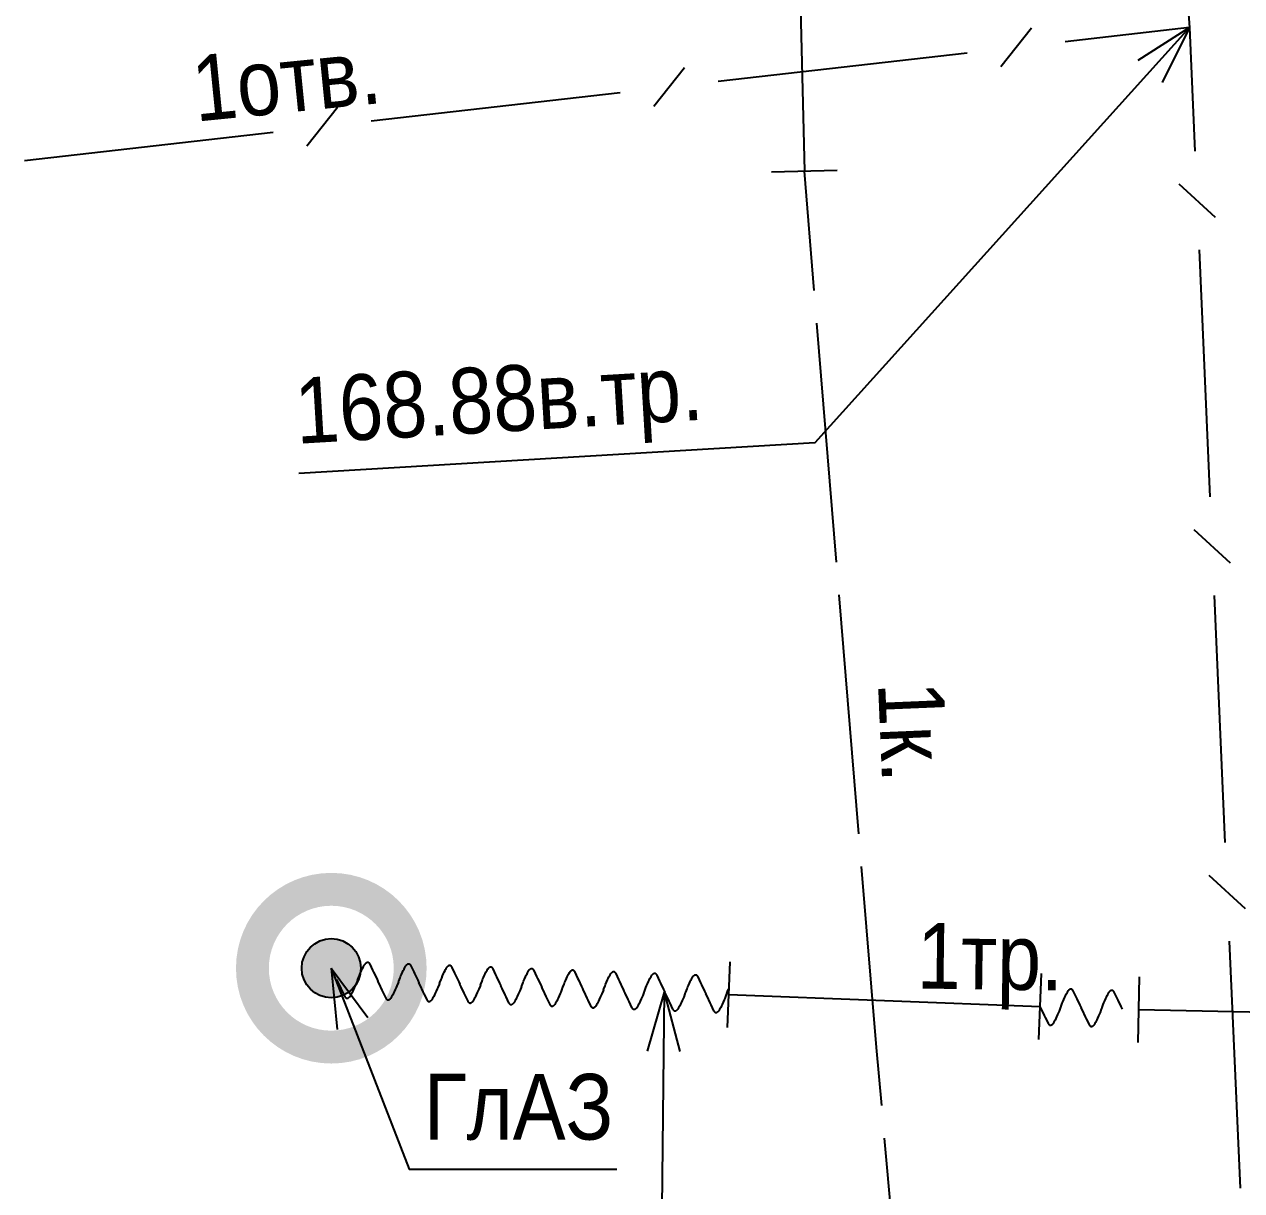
# Model space of a CAD drawing. Header units: metres. Extents: x -3947 to -3704, y 4976 to 6609.
# Drawn here: x -3910.47 to -3891.95, y 6360.59 to 6378.33 of the extents above; entities that cross this region are included whole.
import ezdxf
from ezdxf.enums import TextEntityAlignment as Align

# ---------------------------------------------------------------- set-up
doc = ezdxf.new("R2010")
doc.units = ezdxf.units.M
doc.header["$MEASUREMENT"] = 0
for name, color, linetype, lineweight in [('Кабель защиты', 7, 'Continuous', 25), ('Кабель связи', 7, 'Continuous', 25), ('Кабель электрический', 7, 'Continuous', 25)]:
    doc.layers.add(name, color=color, linetype=linetype, lineweight=lineweight)
doc.styles.add('Style-RUSSIAN_1251', font='RUSSIAN_1251.shx')
doc.styles.add('Style-RUSSIAN_1251 I 0.00000', font='RUSSIAN_1251.shx')

msp = doc.modelspace()

# ---------------------------------------------------------------- hatches: boundary and pattern name
at = {"layer": 'Кабель защиты', "linetype": 'Continuous'}
h = msp.add_hatch(color=256, dxfattribs=at)
edge = h.paths.add_edge_path()
edge.add_arc((-3905.8, 6363.972), 1.45, 0, 360)
edge = h.paths.add_edge_path(flags=16)
edge.add_arc((-3905.8, 6363.972), 0.95, 0, 360)
h = msp.add_hatch(color=256, dxfattribs=at)
edge = h.paths.add_edge_path()
edge.add_arc((-3905.8, 6363.972), 0.45, 0, 360)

# ---------------------------------------------------------------- linework, layer by layer
for p, q in [((-3905.8, 6363.972), (-3905.709, 6363.042)), ((-3905.8, 6363.972), (-3905.243, 6363.222)), ((-3899.773, 6363.07), (-3899.735, 6364.07)), ((-3895.036, 6362.89), (-3894.998, 6363.89)), ((-3893.527, 6362.843), (-3893.507, 6363.843)), ((-3900.737, 6363.608), (-3900.996, 6362.71)), ((-3900.737, 6363.608), (-3900.496, 6362.705))]:
    msp.add_line(p, q, dxfattribs=at)
at = {"layer": 'Кабель защиты', "linetype": 'Continuous', "flags": 128}
for points in [[(-3905.8, 6363.972), (-3904.618, 6360.915), (-3901.456, 6360.915)], [(-3905.403, 6363.787), (-3905.397, 6363.801), (-3905.377, 6363.849), (-3905.369, 6363.87), (-3905.355, 6363.902), (-3905.34, 6363.936), (-3905.329, 6363.96), (-3905.317, 6363.983), (-3905.309, 6363.999), (-3905.299, 6364.016), (-3905.293, 6364.025), (-3905.287, 6364.034), (-3905.282, 6364.041), (-3905.28, 6364.043), (-3905.277, 6364.046), (-3905.273, 6364.051), (-3905.27, 6364.054), (-3905.267, 6364.056), (-3905.264, 6364.058), (-3905.262, 6364.06), (-3905.258, 6364.062), (-3905.256, 6364.063), (-3905.255, 6364.064), (-3905.253, 6364.064), (-3905.251, 6364.065), (-3905.25, 6364.065), (-3905.248, 6364.065), (-3905.246, 6364.065), (-3905.244, 6364.065), (-3905.243, 6364.065), (-3905.242, 6364.065), (-3905.241, 6364.065), (-3905.24, 6364.064), (-3905.239, 6364.064), (-3905.238, 6364.063), (-3905.236, 6364.062), (-3905.234, 6364.061), (-3905.233, 6364.06), (-3905.232, 6364.06), (-3905.231, 6364.059), (-3905.23, 6364.057), (-3905.229, 6364.056), (-3905.228, 6364.055), (-3905.226, 6364.053), (-3905.224, 6364.051), (-3905.222, 6364.048), (-3905.22, 6364.044), (-3905.218, 6364.04), (-3905.214, 6364.033), (-3905.171, 6363.943), (-3905.157, 6363.913), (-3905.109, 6363.814), (-3905.091, 6363.775)], [(-3904.779, 6363.763), (-3904.773, 6363.777), (-3904.754, 6363.825), (-3904.745, 6363.846), (-3904.732, 6363.878), (-3904.716, 6363.913), (-3904.705, 6363.936), (-3904.694, 6363.959), (-3904.685, 6363.975), (-3904.675, 6363.992), (-3904.669, 6364.001), (-3904.664, 6364.01), (-3904.658, 6364.017), (-3904.656, 6364.019), (-3904.654, 6364.022), (-3904.649, 6364.027), (-3904.646, 6364.03), (-3904.644, 6364.032), (-3904.641, 6364.034), (-3904.638, 6364.036), (-3904.635, 6364.038), (-3904.633, 6364.039), (-3904.631, 6364.04), (-3904.63, 6364.04), (-3904.628, 6364.041), (-3904.627, 6364.041), (-3904.624, 6364.041), (-3904.623, 6364.041), (-3904.621, 6364.041), (-3904.62, 6364.041), (-3904.619, 6364.041), (-3904.618, 6364.041), (-3904.617, 6364.04), (-3904.615, 6364.04), (-3904.614, 6364.039), (-3904.613, 6364.038), (-3904.611, 6364.037), (-3904.609, 6364.036), (-3904.609, 6364.036), (-3904.607, 6364.035), (-3904.606, 6364.033), (-3904.605, 6364.032), (-3904.604, 6364.031), (-3904.602, 6364.029), (-3904.601, 6364.027), (-3904.599, 6364.024), (-3904.596, 6364.02), (-3904.595, 6364.016), (-3904.591, 6364.009), (-3904.547, 6363.919), (-3904.533, 6363.889), (-3904.486, 6363.79), (-3904.467, 6363.751)], [(-3904.156, 6363.739), (-3904.15, 6363.753), (-3904.13, 6363.801), (-3904.121, 6363.822), (-3904.108, 6363.854), (-3904.092, 6363.889), (-3904.081, 6363.912), (-3904.07, 6363.935), (-3904.061, 6363.951), (-3904.052, 6363.968), (-3904.046, 6363.977), (-3904.04, 6363.986), (-3904.035, 6363.993), (-3904.033, 6363.995), (-3904.03, 6363.998), (-3904.026, 6364.003), (-3904.022, 6364.006), (-3904.02, 6364.008), (-3904.017, 6364.01), (-3904.015, 6364.012), (-3904.011, 6364.014), (-3904.009, 6364.015), (-3904.008, 6364.016), (-3904.006, 6364.016), (-3904.004, 6364.017), (-3904.003, 6364.017), (-3904.001, 6364.017), (-3903.999, 6364.017), (-3903.997, 6364.017), (-3903.996, 6364.017), (-3903.995, 6364.017), (-3903.994, 6364.017), (-3903.993, 6364.016), (-3903.992, 6364.016), (-3903.99, 6364.015), (-3903.989, 6364.014), (-3903.987, 6364.013), (-3903.986, 6364.012), (-3903.985, 6364.012), (-3903.984, 6364.011), (-3903.983, 6364.009), (-3903.982, 6364.008), (-3903.981, 6364.007), (-3903.979, 6364.005), (-3903.977, 6364.003), (-3903.975, 6364), (-3903.973, 6363.996), (-3903.971, 6363.992), (-3903.967, 6363.985), (-3903.924, 6363.895), (-3903.91, 6363.865), (-3903.862, 6363.766), (-3903.844, 6363.727)], [(-3903.532, 6363.715), (-3903.526, 6363.73), (-3903.507, 6363.777), (-3903.498, 6363.798), (-3903.484, 6363.83), (-3903.469, 6363.865), (-3903.458, 6363.888), (-3903.447, 6363.911), (-3903.438, 6363.927), (-3903.428, 6363.944), (-3903.422, 6363.954), (-3903.417, 6363.962), (-3903.411, 6363.969), (-3903.409, 6363.971), (-3903.407, 6363.974), (-3903.402, 6363.979), (-3903.399, 6363.982), (-3903.397, 6363.984), (-3903.394, 6363.986), (-3903.391, 6363.988), (-3903.388, 6363.99), (-3903.385, 6363.991), (-3903.384, 6363.992), (-3903.382, 6363.992), (-3903.381, 6363.993), (-3903.379, 6363.993), (-3903.377, 6363.993), (-3903.376, 6363.993), (-3903.374, 6363.993), (-3903.373, 6363.993), (-3903.372, 6363.993), (-3903.371, 6363.993), (-3903.369, 6363.992), (-3903.368, 6363.992), (-3903.367, 6363.991), (-3903.365, 6363.99), (-3903.364, 6363.989), (-3903.362, 6363.988), (-3903.362, 6363.988), (-3903.36, 6363.987), (-3903.359, 6363.985), (-3903.358, 6363.984), (-3903.357, 6363.983), (-3903.355, 6363.981), (-3903.354, 6363.979), (-3903.352, 6363.976), (-3903.349, 6363.972), (-3903.347, 6363.968), (-3903.344, 6363.961), (-3903.3, 6363.871), (-3903.286, 6363.841), (-3903.239, 6363.742), (-3903.22, 6363.703)], [(-3902.908, 6363.691), (-3902.903, 6363.706), (-3902.883, 6363.753), (-3902.874, 6363.774), (-3902.861, 6363.806), (-3902.845, 6363.841), (-3902.834, 6363.864), (-3902.823, 6363.887), (-3902.814, 6363.903), (-3902.805, 6363.92), (-3902.799, 6363.93), (-3902.793, 6363.938), (-3902.788, 6363.945), (-3902.785, 6363.948), (-3902.783, 6363.95), (-3902.778, 6363.955), (-3902.775, 6363.958), (-3902.773, 6363.96), (-3902.77, 6363.962), (-3902.768, 6363.964), (-3902.764, 6363.966), (-3902.762, 6363.967), (-3902.76, 6363.968), (-3902.759, 6363.968), (-3902.757, 6363.969), (-3902.756, 6363.969), (-3902.754, 6363.969), (-3902.752, 6363.969), (-3902.75, 6363.969), (-3902.749, 6363.969), (-3902.748, 6363.969), (-3902.747, 6363.969), (-3902.746, 6363.968), (-3902.745, 6363.968), (-3902.743, 6363.967), (-3902.742, 6363.966), (-3902.74, 6363.965), (-3902.739, 6363.964), (-3902.738, 6363.964), (-3902.737, 6363.963), (-3902.736, 6363.961), (-3902.735, 6363.96), (-3902.734, 6363.959), (-3902.732, 6363.957), (-3902.73, 6363.955), (-3902.728, 6363.952), (-3902.726, 6363.948), (-3902.724, 6363.944), (-3902.72, 6363.937), (-3902.677, 6363.847), (-3902.663, 6363.817), (-3902.615, 6363.718), (-3902.597, 6363.679)], [(-3902.285, 6363.667), (-3902.279, 6363.682), (-3902.26, 6363.729), (-3902.251, 6363.75), (-3902.237, 6363.782), (-3902.222, 6363.817), (-3902.211, 6363.84), (-3902.2, 6363.863), (-3902.191, 6363.879), (-3902.181, 6363.896), (-3902.175, 6363.906), (-3902.169, 6363.914), (-3902.164, 6363.921), (-3902.162, 6363.924), (-3902.159, 6363.926), (-3902.155, 6363.931), (-3902.152, 6363.934), (-3902.149, 6363.936), (-3902.147, 6363.938), (-3902.144, 6363.94), (-3902.141, 6363.942), (-3902.138, 6363.943), (-3902.137, 6363.944), (-3902.135, 6363.944), (-3902.134, 6363.945), (-3902.132, 6363.945), (-3902.13, 6363.945), (-3902.129, 6363.945), (-3902.127, 6363.945), (-3902.126, 6363.945), (-3902.125, 6363.945), (-3902.124, 6363.945), (-3902.122, 6363.944), (-3902.121, 6363.944), (-3902.12, 6363.943), (-3902.118, 6363.942), (-3902.117, 6363.941), (-3902.115, 6363.94), (-3902.114, 6363.94), (-3902.113, 6363.939), (-3902.112, 6363.937), (-3902.111, 6363.936), (-3902.11, 6363.935), (-3902.108, 6363.933), (-3902.107, 6363.931), (-3902.105, 6363.928), (-3902.102, 6363.924), (-3902.1, 6363.92), (-3902.097, 6363.913), (-3902.053, 6363.823), (-3902.039, 6363.793), (-3901.992, 6363.694), (-3901.973, 6363.655)], [(-3901.661, 6363.643), (-3901.656, 6363.658), (-3901.636, 6363.705), (-3901.627, 6363.726), (-3901.614, 6363.758), (-3901.598, 6363.793), (-3901.587, 6363.816), (-3901.576, 6363.839), (-3901.567, 6363.855), (-3901.558, 6363.872), (-3901.552, 6363.882), (-3901.546, 6363.89), (-3901.541, 6363.897), (-3901.538, 6363.9), (-3901.536, 6363.902), (-3901.531, 6363.907), (-3901.528, 6363.91), (-3901.526, 6363.912), (-3901.523, 6363.914), (-3901.521, 6363.916), (-3901.517, 6363.918), (-3901.515, 6363.919), (-3901.513, 6363.92), (-3901.512, 6363.92), (-3901.51, 6363.921), (-3901.509, 6363.921), (-3901.507, 6363.921), (-3901.505, 6363.921), (-3901.503, 6363.921), (-3901.502, 6363.921), (-3901.501, 6363.921), (-3901.5, 6363.921), (-3901.499, 6363.92), (-3901.498, 6363.92), (-3901.496, 6363.919), (-3901.495, 6363.918), (-3901.493, 6363.917), (-3901.492, 6363.916), (-3901.491, 6363.916), (-3901.49, 6363.915), (-3901.488, 6363.913), (-3901.487, 6363.912), (-3901.486, 6363.911), (-3901.484, 6363.909), (-3901.483, 6363.907), (-3901.481, 6363.904), (-3901.479, 6363.9), (-3901.477, 6363.896), (-3901.473, 6363.889), (-3901.43, 6363.799), (-3901.416, 6363.769), (-3901.368, 6363.67), (-3901.35, 6363.631)], [(-3905.403, 6363.787), (-3905.408, 6363.773), (-3905.428, 6363.726), (-3905.437, 6363.705), (-3905.45, 6363.673), (-3905.466, 6363.638), (-3905.477, 6363.615), (-3905.488, 6363.592), (-3905.497, 6363.576), (-3905.506, 6363.559), (-3905.513, 6363.549), (-3905.518, 6363.541), (-3905.523, 6363.534), (-3905.526, 6363.531), (-3905.528, 6363.528), (-3905.533, 6363.524), (-3905.536, 6363.521), (-3905.538, 6363.519), (-3905.541, 6363.516), (-3905.544, 6363.515), (-3905.547, 6363.513), (-3905.549, 6363.512), (-3905.551, 6363.511), (-3905.552, 6363.51), (-3905.554, 6363.51), (-3905.555, 6363.51), (-3905.557, 6363.509), (-3905.559, 6363.509), (-3905.561, 6363.51), (-3905.562, 6363.51), (-3905.563, 6363.51), (-3905.564, 6363.51), (-3905.565, 6363.511), (-3905.566, 6363.511), (-3905.568, 6363.512), (-3905.569, 6363.512), (-3905.571, 6363.514), (-3905.572, 6363.514), (-3905.573, 6363.515), (-3905.574, 6363.516), (-3905.576, 6363.517), (-3905.577, 6363.519), (-3905.578, 6363.52), (-3905.58, 6363.522), (-3905.581, 6363.524), (-3905.583, 6363.527), (-3905.585, 6363.531), (-3905.587, 6363.535), (-3905.591, 6363.542), (-3905.634, 6363.632), (-3905.649, 6363.662), (-3905.696, 6363.761), (-3905.714, 6363.799)], [(-3904.779, 6363.763), (-3904.785, 6363.749), (-3904.804, 6363.702), (-3904.813, 6363.681), (-3904.827, 6363.649), (-3904.842, 6363.614), (-3904.853, 6363.591), (-3904.864, 6363.568), (-3904.873, 6363.552), (-3904.883, 6363.535), (-3904.889, 6363.525), (-3904.895, 6363.517), (-3904.9, 6363.51), (-3904.902, 6363.507), (-3904.905, 6363.504), (-3904.909, 6363.5), (-3904.912, 6363.497), (-3904.915, 6363.495), (-3904.917, 6363.493), (-3904.92, 6363.491), (-3904.923, 6363.489), (-3904.926, 6363.488), (-3904.927, 6363.487), (-3904.929, 6363.486), (-3904.93, 6363.486), (-3904.932, 6363.486), (-3904.934, 6363.486), (-3904.936, 6363.485), (-3904.938, 6363.486), (-3904.938, 6363.486), (-3904.94, 6363.486), (-3904.941, 6363.486), (-3904.942, 6363.487), (-3904.943, 6363.487), (-3904.944, 6363.488), (-3904.946, 6363.488), (-3904.948, 6363.49), (-3904.949, 6363.49), (-3904.95, 6363.491), (-3904.951, 6363.492), (-3904.952, 6363.493), (-3904.953, 6363.495), (-3904.954, 6363.496), (-3904.956, 6363.498), (-3904.957, 6363.5), (-3904.959, 6363.503), (-3904.962, 6363.507), (-3904.964, 6363.511), (-3904.967, 6363.518), (-3905.011, 6363.608), (-3905.025, 6363.638), (-3905.072, 6363.737), (-3905.091, 6363.775)], [(-3904.156, 6363.739), (-3904.161, 6363.725), (-3904.181, 6363.678), (-3904.19, 6363.657), (-3904.203, 6363.625), (-3904.219, 6363.59), (-3904.23, 6363.567), (-3904.241, 6363.544), (-3904.25, 6363.528), (-3904.259, 6363.511), (-3904.265, 6363.501), (-3904.271, 6363.493), (-3904.276, 6363.486), (-3904.279, 6363.483), (-3904.281, 6363.481), (-3904.286, 6363.476), (-3904.289, 6363.473), (-3904.291, 6363.471), (-3904.294, 6363.469), (-3904.296, 6363.467), (-3904.3, 6363.465), (-3904.302, 6363.464), (-3904.304, 6363.463), (-3904.305, 6363.462), (-3904.307, 6363.462), (-3904.308, 6363.462), (-3904.31, 6363.462), (-3904.312, 6363.461), (-3904.314, 6363.462), (-3904.315, 6363.462), (-3904.316, 6363.462), (-3904.317, 6363.462), (-3904.318, 6363.463), (-3904.319, 6363.463), (-3904.321, 6363.464), (-3904.322, 6363.464), (-3904.324, 6363.466), (-3904.325, 6363.467), (-3904.326, 6363.467), (-3904.327, 6363.468), (-3904.329, 6363.469), (-3904.33, 6363.471), (-3904.331, 6363.472), (-3904.333, 6363.474), (-3904.334, 6363.476), (-3904.336, 6363.479), (-3904.338, 6363.483), (-3904.34, 6363.487), (-3904.344, 6363.494), (-3904.387, 6363.584), (-3904.401, 6363.614), (-3904.449, 6363.713), (-3904.467, 6363.751)], [(-3903.532, 6363.715), (-3903.538, 6363.701), (-3903.557, 6363.654), (-3903.566, 6363.633), (-3903.58, 6363.601), (-3903.595, 6363.566), (-3903.606, 6363.543), (-3903.617, 6363.52), (-3903.626, 6363.504), (-3903.636, 6363.487), (-3903.642, 6363.477), (-3903.648, 6363.469), (-3903.653, 6363.462), (-3903.655, 6363.459), (-3903.658, 6363.457), (-3903.662, 6363.452), (-3903.665, 6363.449), (-3903.668, 6363.447), (-3903.67, 6363.445), (-3903.673, 6363.443), (-3903.676, 6363.441), (-3903.679, 6363.44), (-3903.68, 6363.439), (-3903.682, 6363.438), (-3903.683, 6363.438), (-3903.685, 6363.438), (-3903.687, 6363.438), (-3903.688, 6363.437), (-3903.69, 6363.438), (-3903.691, 6363.438), (-3903.692, 6363.438), (-3903.693, 6363.438), (-3903.695, 6363.439), (-3903.696, 6363.439), (-3903.697, 6363.44), (-3903.699, 6363.44), (-3903.7, 6363.442), (-3903.702, 6363.443), (-3903.703, 6363.443), (-3903.704, 6363.444), (-3903.705, 6363.445), (-3903.706, 6363.447), (-3903.707, 6363.448), (-3903.709, 6363.45), (-3903.71, 6363.452), (-3903.712, 6363.455), (-3903.715, 6363.459), (-3903.717, 6363.463), (-3903.72, 6363.47), (-3903.764, 6363.56), (-3903.778, 6363.59), (-3903.825, 6363.689), (-3903.844, 6363.727)], [(-3901.038, 6363.619), (-3901.032, 6363.634), (-3901.013, 6363.681), (-3901.004, 6363.702), (-3900.99, 6363.734), (-3900.975, 6363.769), (-3900.964, 6363.792), (-3900.953, 6363.815), (-3900.944, 6363.831), (-3900.934, 6363.848), (-3900.928, 6363.858), (-3900.922, 6363.866), (-3900.917, 6363.873), (-3900.915, 6363.876), (-3900.912, 6363.878), (-3900.908, 6363.883), (-3900.905, 6363.886), (-3900.902, 6363.888), (-3900.9, 6363.89), (-3900.897, 6363.892), (-3900.894, 6363.894), (-3900.891, 6363.895), (-3900.89, 6363.896), (-3900.888, 6363.896), (-3900.887, 6363.897), (-3900.885, 6363.897), (-3900.883, 6363.897), (-3900.881, 6363.897), (-3900.879, 6363.897), (-3900.879, 6363.897), (-3900.877, 6363.897), (-3900.876, 6363.897), (-3900.875, 6363.896), (-3900.874, 6363.896), (-3900.873, 6363.895), (-3900.871, 6363.894), (-3900.869, 6363.893), (-3900.868, 6363.892), (-3900.867, 6363.892), (-3900.866, 6363.891), (-3900.865, 6363.889), (-3900.864, 6363.888), (-3900.863, 6363.887), (-3900.861, 6363.885), (-3900.86, 6363.883), (-3900.858, 6363.88), (-3900.855, 6363.876), (-3900.853, 6363.872), (-3900.85, 6363.865), (-3900.806, 6363.775), (-3900.792, 6363.745), (-3900.745, 6363.646), (-3900.726, 6363.608)], [(-3900.414, 6363.596), (-3900.409, 6363.61), (-3900.389, 6363.657), (-3900.38, 6363.678), (-3900.367, 6363.71), (-3900.351, 6363.745), (-3900.34, 6363.768), (-3900.329, 6363.791), (-3900.32, 6363.807), (-3900.311, 6363.824), (-3900.304, 6363.834), (-3900.299, 6363.842), (-3900.294, 6363.849), (-3900.291, 6363.852), (-3900.289, 6363.854), (-3900.284, 6363.859), (-3900.281, 6363.862), (-3900.279, 6363.864), (-3900.276, 6363.866), (-3900.273, 6363.868), (-3900.27, 6363.87), (-3900.268, 6363.871), (-3900.266, 6363.872), (-3900.265, 6363.872), (-3900.263, 6363.873), (-3900.262, 6363.873), (-3900.26, 6363.873), (-3900.258, 6363.873), (-3900.256, 6363.873), (-3900.255, 6363.873), (-3900.254, 6363.873), (-3900.253, 6363.873), (-3900.252, 6363.872), (-3900.251, 6363.872), (-3900.249, 6363.871), (-3900.248, 6363.87), (-3900.246, 6363.869), (-3900.245, 6363.868), (-3900.244, 6363.868), (-3900.243, 6363.867), (-3900.241, 6363.865), (-3900.24, 6363.864), (-3900.239, 6363.863), (-3900.237, 6363.861), (-3900.236, 6363.859), (-3900.234, 6363.856), (-3900.232, 6363.852), (-3900.23, 6363.848), (-3900.226, 6363.841), (-3900.183, 6363.751), (-3900.168, 6363.721), (-3900.121, 6363.622), (-3900.103, 6363.584)], [(-3900.737, 6363.608), (-3900.785, 6358.918), (-3904.966, 6358.918)], [(-3902.908, 6363.691), (-3902.914, 6363.677), (-3902.934, 6363.63), (-3902.943, 6363.609), (-3902.956, 6363.577), (-3902.972, 6363.542), (-3902.983, 6363.519), (-3902.994, 6363.496), (-3903.003, 6363.48), (-3903.012, 6363.463), (-3903.018, 6363.453), (-3903.024, 6363.445), (-3903.029, 6363.438), (-3903.032, 6363.435), (-3903.034, 6363.433), (-3903.039, 6363.428), (-3903.042, 6363.425), (-3903.044, 6363.423), (-3903.047, 6363.421), (-3903.049, 6363.419), (-3903.053, 6363.417), (-3903.055, 6363.416), (-3903.057, 6363.415), (-3903.058, 6363.415), (-3903.06, 6363.414), (-3903.061, 6363.414), (-3903.063, 6363.414), (-3903.065, 6363.414), (-3903.067, 6363.414), (-3903.068, 6363.414), (-3903.069, 6363.414), (-3903.07, 6363.414), (-3903.071, 6363.415), (-3903.072, 6363.415), (-3903.074, 6363.416), (-3903.075, 6363.416), (-3903.077, 6363.418), (-3903.078, 6363.419), (-3903.079, 6363.419), (-3903.08, 6363.42), (-3903.081, 6363.422), (-3903.082, 6363.423), (-3903.083, 6363.424), (-3903.085, 6363.426), (-3903.087, 6363.428), (-3903.089, 6363.431), (-3903.091, 6363.435), (-3903.093, 6363.439), (-3903.097, 6363.446), (-3903.14, 6363.536), (-3903.154, 6363.566), (-3903.202, 6363.665), (-3903.22, 6363.703)], [(-3902.285, 6363.667), (-3902.291, 6363.653), (-3902.31, 6363.606), (-3902.319, 6363.585), (-3902.333, 6363.553), (-3902.348, 6363.518), (-3902.359, 6363.495), (-3902.37, 6363.472), (-3902.379, 6363.456), (-3902.389, 6363.439), (-3902.395, 6363.429), (-3902.4, 6363.421), (-3902.406, 6363.414), (-3902.408, 6363.411), (-3902.41, 6363.409), (-3902.415, 6363.404), (-3902.418, 6363.401), (-3902.42, 6363.399), (-3902.423, 6363.397), (-3902.426, 6363.395), (-3902.429, 6363.393), (-3902.431, 6363.392), (-3902.433, 6363.391), (-3902.435, 6363.391), (-3902.436, 6363.39), (-3902.438, 6363.39), (-3902.44, 6363.39), (-3902.441, 6363.39), (-3902.443, 6363.39), (-3902.444, 6363.39), (-3902.445, 6363.39), (-3902.446, 6363.39), (-3902.447, 6363.391), (-3902.449, 6363.391), (-3902.45, 6363.392), (-3902.452, 6363.392), (-3902.453, 6363.394), (-3902.455, 6363.395), (-3902.455, 6363.395), (-3902.457, 6363.396), (-3902.458, 6363.398), (-3902.459, 6363.399), (-3902.46, 6363.4), (-3902.462, 6363.402), (-3902.463, 6363.404), (-3902.465, 6363.407), (-3902.468, 6363.411), (-3902.47, 6363.415), (-3902.473, 6363.422), (-3902.517, 6363.512), (-3902.531, 6363.542), (-3902.578, 6363.641), (-3902.597, 6363.679)], [(-3901.661, 6363.643), (-3901.667, 6363.629), (-3901.687, 6363.582), (-3901.696, 6363.561), (-3901.709, 6363.529), (-3901.725, 6363.494), (-3901.736, 6363.471), (-3901.747, 6363.448), (-3901.756, 6363.432), (-3901.765, 6363.415), (-3901.771, 6363.405), (-3901.777, 6363.397), (-3901.782, 6363.39), (-3901.784, 6363.387), (-3901.787, 6363.385), (-3901.791, 6363.38), (-3901.794, 6363.377), (-3901.797, 6363.375), (-3901.8, 6363.373), (-3901.802, 6363.371), (-3901.806, 6363.369), (-3901.808, 6363.368), (-3901.809, 6363.367), (-3901.811, 6363.367), (-3901.813, 6363.366), (-3901.814, 6363.366), (-3901.816, 6363.366), (-3901.818, 6363.366), (-3901.82, 6363.366), (-3901.821, 6363.366), (-3901.822, 6363.366), (-3901.823, 6363.366), (-3901.824, 6363.367), (-3901.825, 6363.367), (-3901.827, 6363.368), (-3901.828, 6363.369), (-3901.83, 6363.37), (-3901.831, 6363.371), (-3901.832, 6363.371), (-3901.833, 6363.372), (-3901.834, 6363.374), (-3901.835, 6363.375), (-3901.836, 6363.376), (-3901.838, 6363.378), (-3901.84, 6363.38), (-3901.842, 6363.383), (-3901.844, 6363.387), (-3901.846, 6363.391), (-3901.85, 6363.398), (-3901.893, 6363.488), (-3901.907, 6363.518), (-3901.955, 6363.617), (-3901.973, 6363.655)], [(-3901.038, 6363.619), (-3901.044, 6363.605), (-3901.063, 6363.558), (-3901.072, 6363.537), (-3901.085, 6363.505), (-3901.101, 6363.47), (-3901.112, 6363.447), (-3901.123, 6363.424), (-3901.132, 6363.408), (-3901.142, 6363.391), (-3901.148, 6363.381), (-3901.153, 6363.373), (-3901.159, 6363.366), (-3901.161, 6363.363), (-3901.163, 6363.361), (-3901.168, 6363.356), (-3901.171, 6363.353), (-3901.173, 6363.351), (-3901.176, 6363.349), (-3901.179, 6363.347), (-3901.182, 6363.345), (-3901.184, 6363.344), (-3901.186, 6363.343), (-3901.187, 6363.343), (-3901.189, 6363.342), (-3901.19, 6363.342), (-3901.193, 6363.342), (-3901.194, 6363.342), (-3901.196, 6363.342), (-3901.197, 6363.342), (-3901.198, 6363.342), (-3901.199, 6363.342), (-3901.2, 6363.343), (-3901.202, 6363.343), (-3901.203, 6363.344), (-3901.204, 6363.345), (-3901.206, 6363.346), (-3901.208, 6363.347), (-3901.208, 6363.347), (-3901.21, 6363.348), (-3901.211, 6363.35), (-3901.212, 6363.351), (-3901.213, 6363.352), (-3901.215, 6363.354), (-3901.216, 6363.356), (-3901.218, 6363.359), (-3901.22, 6363.363), (-3901.222, 6363.367), (-3901.226, 6363.374), (-3901.27, 6363.464), (-3901.284, 6363.494), (-3901.331, 6363.593), (-3901.35, 6363.631)], [(-3900.414, 6363.596), (-3900.42, 6363.581), (-3900.44, 6363.534), (-3900.448, 6363.513), (-3900.462, 6363.481), (-3900.477, 6363.446), (-3900.488, 6363.423), (-3900.5, 6363.4), (-3900.508, 6363.384), (-3900.518, 6363.367), (-3900.524, 6363.357), (-3900.53, 6363.349), (-3900.535, 6363.342), (-3900.537, 6363.339), (-3900.54, 6363.337), (-3900.544, 6363.332), (-3900.547, 6363.329), (-3900.55, 6363.327), (-3900.553, 6363.325), (-3900.555, 6363.323), (-3900.559, 6363.321), (-3900.561, 6363.32), (-3900.562, 6363.319), (-3900.564, 6363.319), (-3900.566, 6363.318), (-3900.567, 6363.318), (-3900.569, 6363.318), (-3900.571, 6363.318), (-3900.573, 6363.318), (-3900.574, 6363.318), (-3900.575, 6363.318), (-3900.576, 6363.318), (-3900.577, 6363.319), (-3900.578, 6363.319), (-3900.579, 6363.32), (-3900.581, 6363.321), (-3900.583, 6363.322), (-3900.584, 6363.323), (-3900.585, 6363.323), (-3900.586, 6363.324), (-3900.587, 6363.326), (-3900.588, 6363.327), (-3900.589, 6363.328), (-3900.591, 6363.33), (-3900.593, 6363.332), (-3900.595, 6363.335), (-3900.597, 6363.339), (-3900.599, 6363.343), (-3900.603, 6363.35), (-3900.646, 6363.44), (-3900.66, 6363.47), (-3900.708, 6363.569), (-3900.726, 6363.608)], [(-3899.791, 6363.572), (-3899.797, 6363.557), (-3899.816, 6363.51), (-3899.825, 6363.489), (-3899.838, 6363.457), (-3899.854, 6363.422), (-3899.865, 6363.399), (-3899.876, 6363.376), (-3899.885, 6363.36), (-3899.894, 6363.343), (-3899.901, 6363.333), (-3899.906, 6363.325), (-3899.912, 6363.318), (-3899.914, 6363.315), (-3899.916, 6363.313), (-3899.921, 6363.308), (-3899.924, 6363.305), (-3899.926, 6363.303), (-3899.929, 6363.301), (-3899.932, 6363.299), (-3899.935, 6363.297), (-3899.937, 6363.296), (-3899.939, 6363.295), (-3899.94, 6363.295), (-3899.942, 6363.294), (-3899.943, 6363.294), (-3899.945, 6363.294), (-3899.947, 6363.294), (-3899.949, 6363.294), (-3899.95, 6363.294), (-3899.951, 6363.294), (-3899.952, 6363.294), (-3899.953, 6363.295), (-3899.955, 6363.295), (-3899.956, 6363.296), (-3899.957, 6363.297), (-3899.959, 6363.298), (-3899.96, 6363.299), (-3899.961, 6363.299), (-3899.962, 6363.3), (-3899.964, 6363.302), (-3899.965, 6363.303), (-3899.966, 6363.304), (-3899.968, 6363.306), (-3899.969, 6363.308), (-3899.971, 6363.311), (-3899.973, 6363.315), (-3899.975, 6363.319), (-3899.979, 6363.326), (-3900.023, 6363.416), (-3900.037, 6363.446), (-3900.084, 6363.545), (-3900.103, 6363.584)], [(-3899.791, 6363.572), (-3899.785, 6363.586), (-3899.766, 6363.633), (-3899.757, 6363.654), (-3899.75, 6363.669)], [(-3899.754, 6363.57), (-3895.017, 6363.39)], [(-3894.706, 6363.38), (-3894.7, 6363.394), (-3894.681, 6363.442), (-3894.672, 6363.463), (-3894.659, 6363.495), (-3894.643, 6363.53), (-3894.633, 6363.554), (-3894.622, 6363.576), (-3894.613, 6363.593), (-3894.603, 6363.609), (-3894.597, 6363.619), (-3894.592, 6363.627), (-3894.587, 6363.634), (-3894.584, 6363.637), (-3894.582, 6363.64), (-3894.577, 6363.645), (-3894.574, 6363.648), (-3894.572, 6363.65), (-3894.569, 6363.652), (-3894.567, 6363.654), (-3894.563, 6363.656), (-3894.561, 6363.657), (-3894.559, 6363.658), (-3894.558, 6363.658), (-3894.556, 6363.659), (-3894.555, 6363.659), (-3894.553, 6363.659), (-3894.551, 6363.659), (-3894.549, 6363.659), (-3894.548, 6363.659), (-3894.547, 6363.659), (-3894.546, 6363.659), (-3894.545, 6363.658), (-3894.544, 6363.658), (-3894.542, 6363.657), (-3894.541, 6363.657), (-3894.539, 6363.655), (-3894.538, 6363.654), (-3894.537, 6363.654), (-3894.536, 6363.653), (-3894.534, 6363.652), (-3894.533, 6363.65), (-3894.532, 6363.649), (-3894.53, 6363.647), (-3894.529, 6363.645), (-3894.527, 6363.642), (-3894.525, 6363.638), (-3894.523, 6363.634), (-3894.519, 6363.627), (-3894.475, 6363.538), (-3894.461, 6363.508), (-3894.412, 6363.409), (-3894.394, 6363.371)], [(-3894.082, 6363.361), (-3894.076, 6363.375), (-3894.057, 6363.422), (-3894.048, 6363.444), (-3894.035, 6363.475), (-3894.02, 6363.51), (-3894.009, 6363.534), (-3893.998, 6363.557), (-3893.989, 6363.573), (-3893.98, 6363.59), (-3893.974, 6363.6), (-3893.968, 6363.608), (-3893.963, 6363.615), (-3893.961, 6363.618), (-3893.958, 6363.621), (-3893.954, 6363.626), (-3893.951, 6363.628), (-3893.948, 6363.631), (-3893.946, 6363.633), (-3893.943, 6363.635), (-3893.94, 6363.637), (-3893.937, 6363.638), (-3893.936, 6363.638), (-3893.934, 6363.639), (-3893.933, 6363.639), (-3893.931, 6363.64), (-3893.929, 6363.64), (-3893.927, 6363.64), (-3893.925, 6363.64), (-3893.925, 6363.64), (-3893.923, 6363.639), (-3893.922, 6363.639), (-3893.921, 6363.639), (-3893.92, 6363.638), (-3893.919, 6363.638), (-3893.917, 6363.637), (-3893.915, 6363.636), (-3893.914, 6363.635), (-3893.913, 6363.634), (-3893.912, 6363.633), (-3893.911, 6363.632), (-3893.91, 6363.631), (-3893.909, 6363.63), (-3893.907, 6363.627), (-3893.905, 6363.625), (-3893.903, 6363.622), (-3893.901, 6363.618), (-3893.899, 6363.615), (-3893.895, 6363.607), (-3893.851, 6363.518), (-3893.837, 6363.488), (-3893.789, 6363.39), (-3893.77, 6363.351)], [(-3894.706, 6363.38), (-3894.711, 6363.366), (-3894.73, 6363.319), (-3894.739, 6363.298), (-3894.752, 6363.266), (-3894.768, 6363.231), (-3894.778, 6363.207), (-3894.789, 6363.184), (-3894.798, 6363.168), (-3894.808, 6363.151), (-3894.814, 6363.141), (-3894.819, 6363.133), (-3894.824, 6363.126), (-3894.827, 6363.123), (-3894.829, 6363.121), (-3894.834, 6363.116), (-3894.837, 6363.113), (-3894.839, 6363.111), (-3894.842, 6363.108), (-3894.844, 6363.107), (-3894.848, 6363.105), (-3894.85, 6363.104), (-3894.852, 6363.103), (-3894.853, 6363.102), (-3894.855, 6363.102), (-3894.856, 6363.102), (-3894.858, 6363.101), (-3894.86, 6363.101), (-3894.862, 6363.101), (-3894.863, 6363.102), (-3894.864, 6363.102), (-3894.865, 6363.102), (-3894.866, 6363.102), (-3894.867, 6363.103), (-3894.869, 6363.103), (-3894.87, 6363.104), (-3894.872, 6363.105), (-3894.873, 6363.106), (-3894.874, 6363.107), (-3894.875, 6363.108), (-3894.877, 6363.109), (-3894.878, 6363.11), (-3894.879, 6363.111), (-3894.881, 6363.114), (-3894.882, 6363.116), (-3894.884, 6363.119), (-3894.886, 6363.123), (-3894.888, 6363.126), (-3894.892, 6363.134), (-3894.936, 6363.223), (-3894.95, 6363.253), (-3894.999, 6363.351), (-3895.017, 6363.39)], [(-3894.082, 6363.361), (-3894.087, 6363.347), (-3894.107, 6363.299), (-3894.115, 6363.278), (-3894.129, 6363.246), (-3894.144, 6363.211), (-3894.155, 6363.188), (-3894.166, 6363.165), (-3894.174, 6363.148), (-3894.184, 6363.132), (-3894.19, 6363.122), (-3894.196, 6363.114), (-3894.201, 6363.107), (-3894.203, 6363.104), (-3894.205, 6363.101), (-3894.21, 6363.096), (-3894.213, 6363.093), (-3894.215, 6363.091), (-3894.218, 6363.089), (-3894.221, 6363.087), (-3894.224, 6363.085), (-3894.226, 6363.084), (-3894.228, 6363.083), (-3894.229, 6363.083), (-3894.231, 6363.082), (-3894.232, 6363.082), (-3894.234, 6363.082), (-3894.236, 6363.082), (-3894.238, 6363.082), (-3894.239, 6363.082), (-3894.24, 6363.082), (-3894.241, 6363.082), (-3894.242, 6363.083), (-3894.244, 6363.083), (-3894.245, 6363.084), (-3894.246, 6363.085), (-3894.248, 6363.086), (-3894.249, 6363.087), (-3894.25, 6363.087), (-3894.252, 6363.088), (-3894.253, 6363.09), (-3894.254, 6363.091), (-3894.255, 6363.092), (-3894.257, 6363.094), (-3894.258, 6363.096), (-3894.26, 6363.099), (-3894.263, 6363.103), (-3894.265, 6363.107), (-3894.268, 6363.114), (-3894.313, 6363.203), (-3894.327, 6363.233), (-3894.375, 6363.332), (-3894.394, 6363.371)], [(-3893.517, 6363.343), (-3888.949, 6363.248)]]:
    msp.add_lwpolyline(points, dxfattribs=at)
at = {"layer": 'Кабель защиты', "linetype": 'Continuous'}
msp.add_circle((-3905.8, 6363.972), 0.45, dxfattribs=at)
at = {"layer": 'Кабель связи', "linetype": 'Continuous'}
for p, q in [((-3892.914, 6380.669), (-3892.745, 6378.28)), ((-3895.15, 6378.272), (-3895.617, 6377.685)), ((-3892.745, 6378.28), (-3894.638, 6378.063)), ((-3892.745, 6378.28), (-3893.534, 6377.779)), ((-3892.745, 6378.28), (-3893.163, 6377.444)), ((-3892.745, 6378.28), (-3892.663, 6376.4)), ((-3896.129, 6377.893), (-3899.915, 6377.46)), ((-3900.427, 6377.668), (-3900.894, 6377.081)), ((-3901.406, 6377.289), (-3905.192, 6376.856)), ((-3905.704, 6377.064), (-3906.171, 6376.477)), ((-3906.683, 6376.685), (-3910.469, 6376.252)), ((-3892.907, 6375.904), (-3892.354, 6375.397)), ((-3892.598, 6374.901), (-3892.435, 6371.141)), ((-3892.678, 6370.645), (-3892.126, 6370.139)), ((-3892.37, 6369.643), (-3892.206, 6365.883)), ((-3892.45, 6365.387), (-3891.897, 6364.88)), ((-3892.141, 6364.384), (-3891.977, 6360.624))]:
    msp.add_line(p, q, dxfattribs=at)
at = {"layer": 'Кабель связи', "linetype": 'Continuous', "flags": 128}
msp.add_lwpolyline([(-3892.745, 6378.28), (-3898.445, 6371.966), (-3906.296, 6371.499)], dxfattribs=at)
at = {"layer": 'Кабель электрический', "linetype": 'Continuous'}
for p, q in [((-3899.103, 6376.085), (-3898.103, 6376.109)), ((-3898.454, 6374.28), (-3898.603, 6376.097)), ((-3898.114, 6370.148), (-3898.413, 6373.782)), ((-3897.775, 6366.016), (-3898.073, 6369.65)), ((-3897.058, 6357.755), (-3897.384, 6361.386))]:
    msp.add_line(p, q, dxfattribs=at)
at = {"layer": 'Кабель электрический', "linetype": 'Continuous', "flags": 128}
for points in [[(-3898.754, 6382.279), (-3898.603, 6376.097)], [(-3897.428, 6361.884), (-3897.508, 6362.768), (-3897.734, 6365.518)]]:
    msp.add_lwpolyline(points, dxfattribs=at)

# ---------------------------------------------------------------- texts
at = {"layer": 'Кабель защиты', "linetype": 'Continuous', "style": 'Style-RUSSIAN_1251 I 0.00000', "width": 0.9}
msp.add_text('1тр.', height=1, rotation=359.2135, dxfattribs=at).set_placement((-3896.898, 6363.664))
at = {"layer": 'Кабель защиты', "linetype": 'Continuous', "style": 'Style-RUSSIAN_1251', "width": 0.899998}
msp.add_text('ГлАЗ', height=1, dxfattribs=at).set_placement((-3904.393, 6362.365), align=Align.TOP_LEFT)
at = {"layer": 'Кабель связи', "linetype": 'Continuous', "style": 'Style-RUSSIAN_1251', "width": 0.899998}
msp.add_text('1отв.', height=1, rotation=5.7415, dxfattribs=at).set_placement((-3907.859, 6376.848))
at = {"layer": 'Кабель связи', "linetype": 'Continuous', "style": 'Style-RUSSIAN_1251', "width": 0.9}
msp.add_text('168.88в.тр.', height=1, rotation=3.4034, dxfattribs=at).set_placement((-3906.382, 6372.946), align=Align.TOP_LEFT)
at = {"layer": 'Кабель электрический', "linetype": 'Continuous', "style": 'Style-RUSSIAN_1251', "width": 0.899998}
msp.add_text('1к.', height=1, rotation=272.3987, dxfattribs=at).set_placement((-3897.484, 6368.311))

doc.saveas('drawing.dxf')
